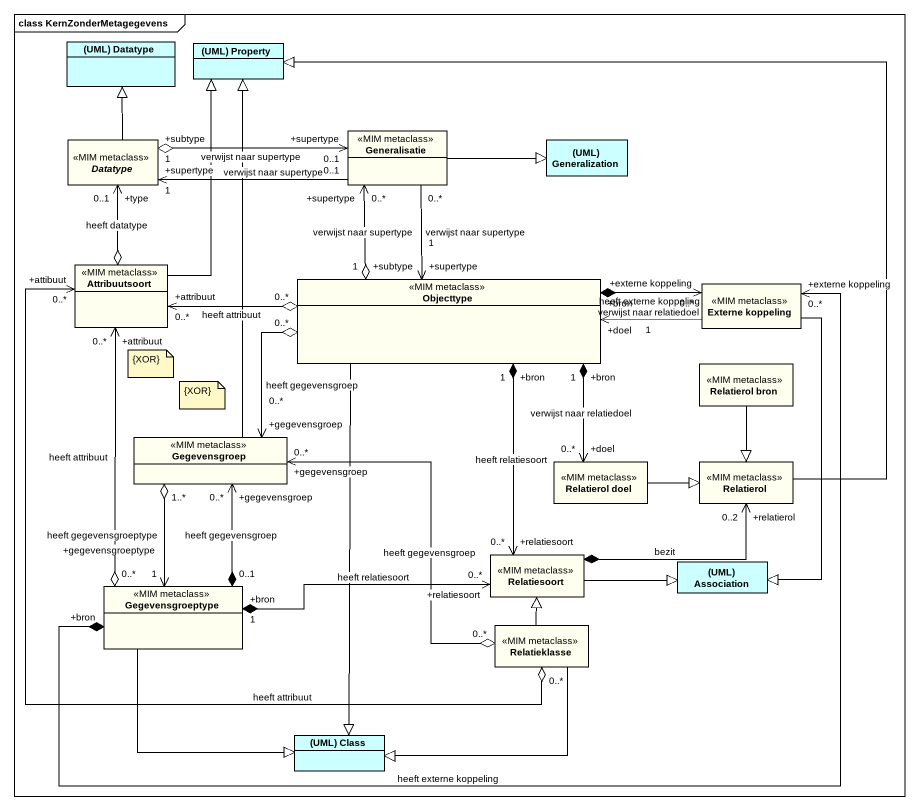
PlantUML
@startuml
mainframe class KernZonderMetagegevens
hide circle
hide empty members
class "(UML) Datatype" as UML_Datatype #CCFFFF
class "(UML) Property" as UML_Property #CCFFFF
class Generalisatie <<MIM metaclass>> #FFFFF0
abstract class Datatype <<MIM metaclass>> #FFFFF0
class "(UML) Generalization" as UML_Generalization #CCFFFF
class Attribuutsoort <<MIM metaclass>> #FFFFF0
class Objecttype <<MIM metaclass>> #FFFFF0
class "Externe koppeling" as Externe_koppeling <<MIM metaclass>> #FFFFF0
class "Relatierol bron" as Relatierol_bron <<MIM metaclass>> #FFFFF0
class Gegevensgroep <<MIM metaclass>> #FFFFF0
class "Relatierol doel" as Relatierol_doel <<MIM metaclass>> #FFFFF0
class Relatierol <<MIM metaclass>> #FFFFF0
class Relatiesoort <<MIM metaclass>> #FFFFF0
class "(UML) Association" as UML_Association #CCFFFF
class Gegevensgroeptype <<MIM metaclass>> #FFFFF0
class Relatieklasse <<MIM metaclass>> #FFFFF0
class "(UML) Class" as UML_Class #CCFFFF
Generalisatie "+supertype\n0..1" <-left-o "+subtype\n1" Datatype : verwijst naar supertype
Generalisatie "0..1" -left-> "+supertype\n1" Datatype : verwijst naar supertype
Generalisatie -right-|> UML_Generalization
Generalisatie "0..*" --> "+supertype\n1" Objecttype : verwijst naar supertype
Datatype -up-|> UML_Datatype
Attribuutsoort -up-|> UML_Property
Attribuutsoort o-up-> "+type\n0..1" Datatype : heeft datatype
Attribuutsoort "+attribuut\n0..*" <-right-o "0..*" Objecttype : heeft attribuut
Attribuutsoort "+attribuut\n0..*" <--o "0..*" Gegevensgroeptype : heeft attribuut
Attribuutsoort "+attibuut\n0..*" <--o "0..*" Relatieklasse : heeft attribuut
Objecttype "+subtype\n1" o-up-> "+supertype\n0..*" Generalisatie : verwijst naar supertype
Objecttype "+bron\n1" *--> "+doel\n0..*" Relatierol_doel : verwijst naar relatiedoel
Objecttype "+bron\n1" *--> "+relatiesoort\n0..*" Relatiesoort : heeft relatiesoort
Objecttype --|> UML_Class
Externe_koppeling "+externe koppeling\n0..*" <-left-* "+bron" Objecttype : heeft externe koppeling
Externe_koppeling -left-> "+doel\n1" Objecttype : verwijst naar relatiedoel
Externe_koppeling --|> UML_Association
Relatierol_bron --|> Relatierol
Gegevensgroep -up-|> UML_Property
Gegevensgroep "+gegevensgroep\n0..*" <-right-o "0..*" Objecttype : heeft gegevensgroep
Gegevensgroep "1..*" o--> "+gegevensgroeptype\n1" Gegevensgroeptype : heeft gegevensgroeptype
Gegevensgroep "+gegevensgroep\n0..*" <-right-o "0..*" Relatieklasse : heeft gegevensgroep
Relatierol_doel -right-|> Relatierol
Relatierol -up-|> UML_Property
Relatiesoort *-right-> "+relatierol\n0..2" Relatierol : bezit
Relatiesoort -right-|> UML_Association
Gegevensgroeptype "+bron" *-right-> "+externe koppeling\n0..*" Externe_koppeling : heeft externe koppeling
Gegevensgroeptype "0..1" *-up-> "+gegevensgroep\n0..*" Gegevensgroep : heeft gegevensgroep
Gegevensgroeptype "+bron\n1" *-right-> "+relatiesoort\n0..*" Relatiesoort : heeft relatiesoort
Gegevensgroeptype --|> UML_Class
Relatieklasse -up-|> Relatiesoort
Relatieklasse -left-|> UML_Class
note as N1
  {XOR}
end note
note as N2
  {XOR}
end note
@enduml
